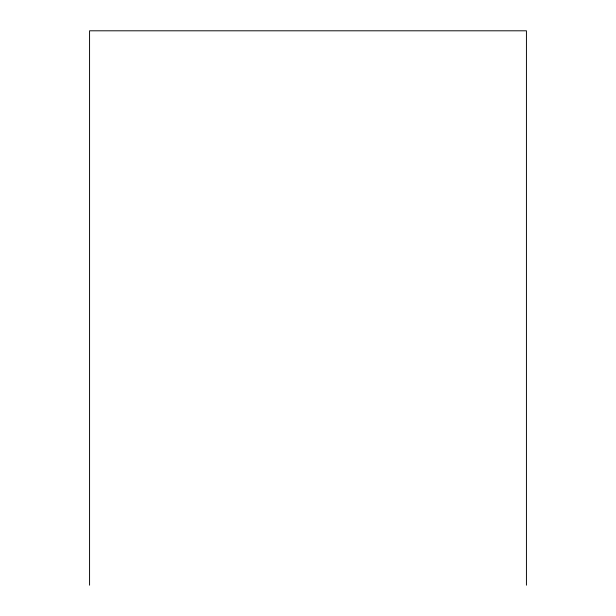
<?xml version="1.0" encoding="UTF-8"?>
<svg xmlns="http://www.w3.org/2000/svg" width="616" height="616" viewBox="0 0 616 616"><rect width="100%" height="100%" fill="white"/><g stroke="black" fill="none" stroke-linecap="round" stroke-linejoin="round"><path stroke-width="0.92" d="M526.434 585.2L526.434 30.8L89.566 30.8L89.566 585.2"/></g></svg>
